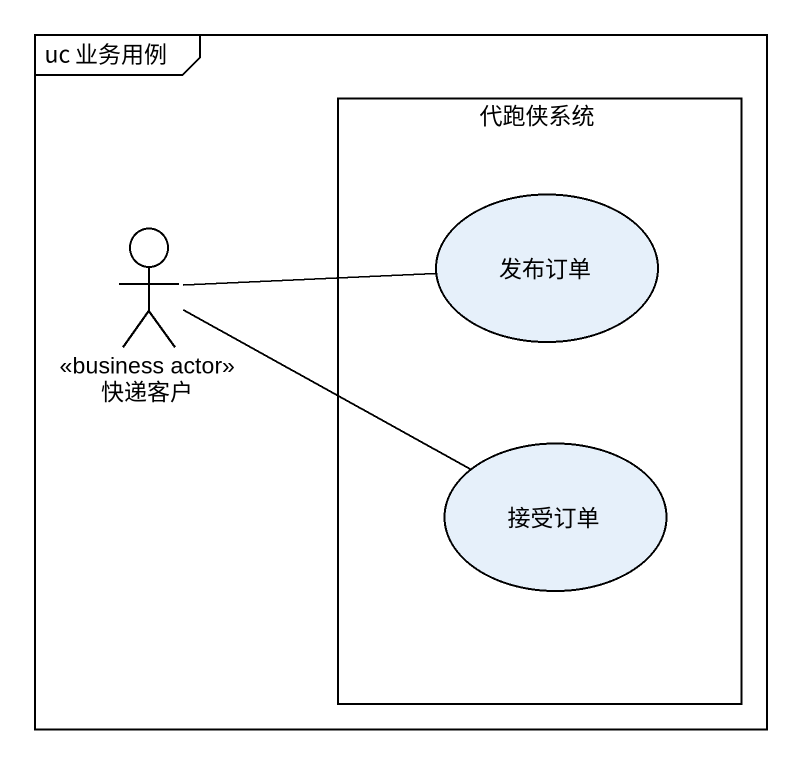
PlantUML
@startuml
mainframe uc 业务用例
rectangle 代跑侠系统 {
  usecase 发布订单
  usecase 接受订单
}
actor 快递客户 <<business actor>>
快递客户 -right- 发布订单
快递客户 -right- 接受订单
@enduml
